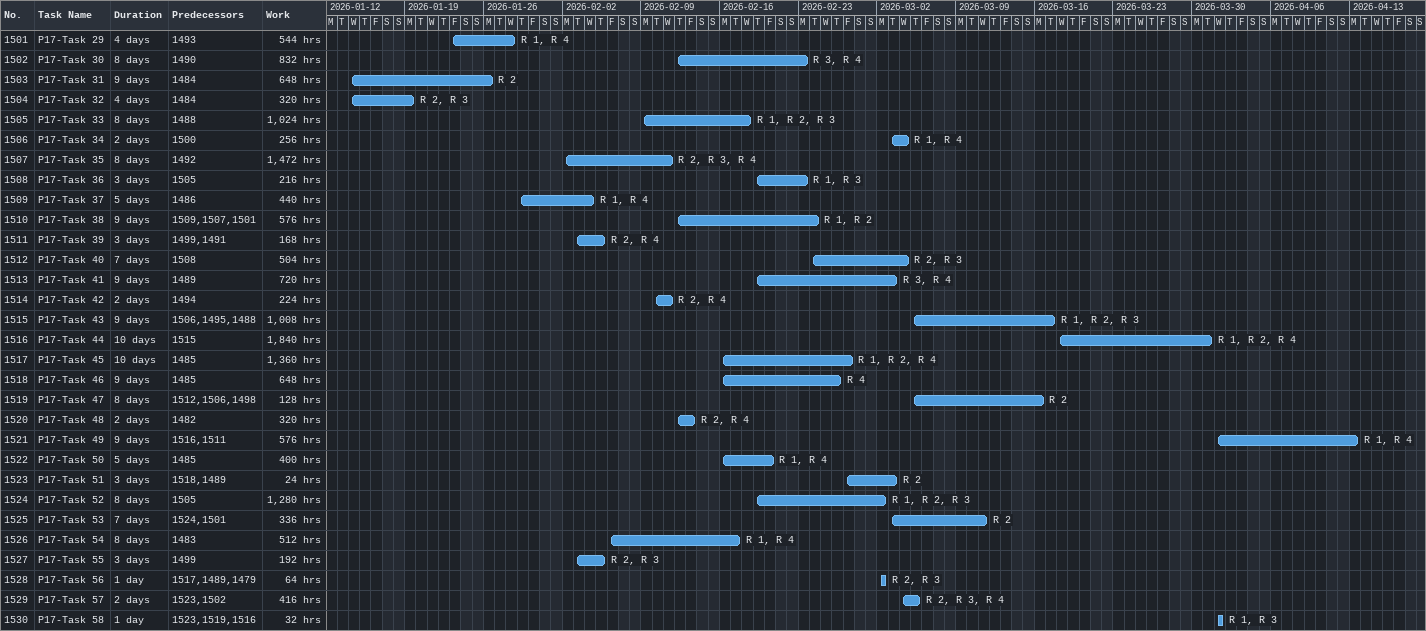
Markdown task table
| ID | Task | Duration | Start | Finish | Predecessors | Resources | Work (h) |
|---|---|---|---|---|---|---|---|
| 1501 | P17-Task 29 | 4d | 2026-01-23 | 2026-01-28 | 1493 | R 1, R 4 | 544 |
| 1502 | P17-Task 30 | 8d | 2026-02-12 | 2026-02-23 | 1490 | R 3, R 4 | 832 |
| 1503 | P17-Task 31 | 9d | 2026-01-14 | 2026-01-26 | 1484 | R 2 | 648 |
| 1504 | P17-Task 32 | 4d | 2026-01-14 | 2026-01-19 | 1484 | R 2, R 3 | 320 |
| 1505 | P17-Task 33 | 8d | 2026-02-09 | 2026-02-18 | 1488 | R 1, R 2, R 3 | 1024 |
| 1506 | P17-Task 34 | 2d | 2026-03-03 | 2026-03-04 | 1500 | R 1, R 4 | 256 |
| 1507 | P17-Task 35 | 8d | 2026-02-02 | 2026-02-11 | 1492 | R 2, R 3, R 4 | 1472 |
| 1508 | P17-Task 36 | 3d | 2026-02-19 | 2026-02-23 | 1505 | R 1, R 3 | 216 |
| 1509 | P17-Task 37 | 5d | 2026-01-29 | 2026-02-04 | 1486 | R 1, R 4 | 440 |
| 1510 | P17-Task 38 | 9d | 2026-02-12 | 2026-02-24 | 1509, 1507, 1501 | R 1, R 2 | 576 |
| 1511 | P17-Task 39 | 3d | 2026-02-03 | 2026-02-05 | 1499, 1491 | R 2, R 4 | 168 |
| 1512 | P17-Task 40 | 7d | 2026-02-24 | 2026-03-04 | 1508 | R 2, R 3 | 504 |
| 1513 | P17-Task 41 | 9d | 2026-02-19 | 2026-03-03 | 1489 | R 3, R 4 | 720 |
| 1514 | P17-Task 42 | 2d | 2026-02-10 | 2026-02-11 | 1494 | R 2, R 4 | 224 |
| 1515 | P17-Task 43 | 9d | 2026-03-05 | 2026-03-17 | 1506, 1495, 1488 | R 1, R 2, R 3 | 1008 |
| 1516 | P17-Task 44 | 10d | 2026-03-18 | 2026-03-31 | 1515 | R 1, R 2, R 4 | 1840 |
| 1517 | P17-Task 45 | 10d | 2026-02-16 | 2026-02-27 | 1485 | R 1, R 2, R 4 | 1360 |
| 1518 | P17-Task 46 | 9d | 2026-02-16 | 2026-02-26 | 1485 | R 4 | 648 |
| 1519 | P17-Task 47 | 8d | 2026-03-05 | 2026-03-16 | 1512, 1506, 1498 | R 2 | 128 |
| 1520 | P17-Task 48 | 2d | 2026-02-12 | 2026-02-13 | 1482 | R 2, R 4 | 320 |
| 1521 | P17-Task 49 | 9d | 2026-04-01 | 2026-04-13 | 1516, 1511 | R 1, R 4 | 576 |
| 1522 | P17-Task 50 | 5d | 2026-02-16 | 2026-02-20 | 1485 | R 1, R 4 | 400 |
| 1523 | P17-Task 51 | 3d | 2026-02-27 | 2026-03-03 | 1518, 1489 | R 2 | 24 |
| 1524 | P17-Task 52 | 8d | 2026-02-19 | 2026-03-02 | 1505 | R 1, R 2, R 3 | 1280 |
| 1525 | P17-Task 53 | 7d | 2026-03-03 | 2026-03-11 | 1524, 1501 | R 2 | 336 |
| 1526 | P17-Task 54 | 8d | 2026-02-06 | 2026-02-17 | 1483 | R 1, R 4 | 512 |
| 1527 | P17-Task 55 | 3d | 2026-02-03 | 2026-02-05 | 1499 | R 2, R 3 | 192 |
| 1528 | P17-Task 56 | 1d | 2026-03-02 | 2026-03-02 | 1517, 1489, 1479 | R 2, R 3 | 64 |
| 1529 | P17-Task 57 | 2d | 2026-03-04 | 2026-03-05 | 1523, 1502 | R 2, R 3, R 4 | 416 |
| 1530 | P17-Task 58 | 1d | 2026-04-01 | 2026-04-01 | 1523, 1519, 1516 | R 1, R 3 | 32 |
